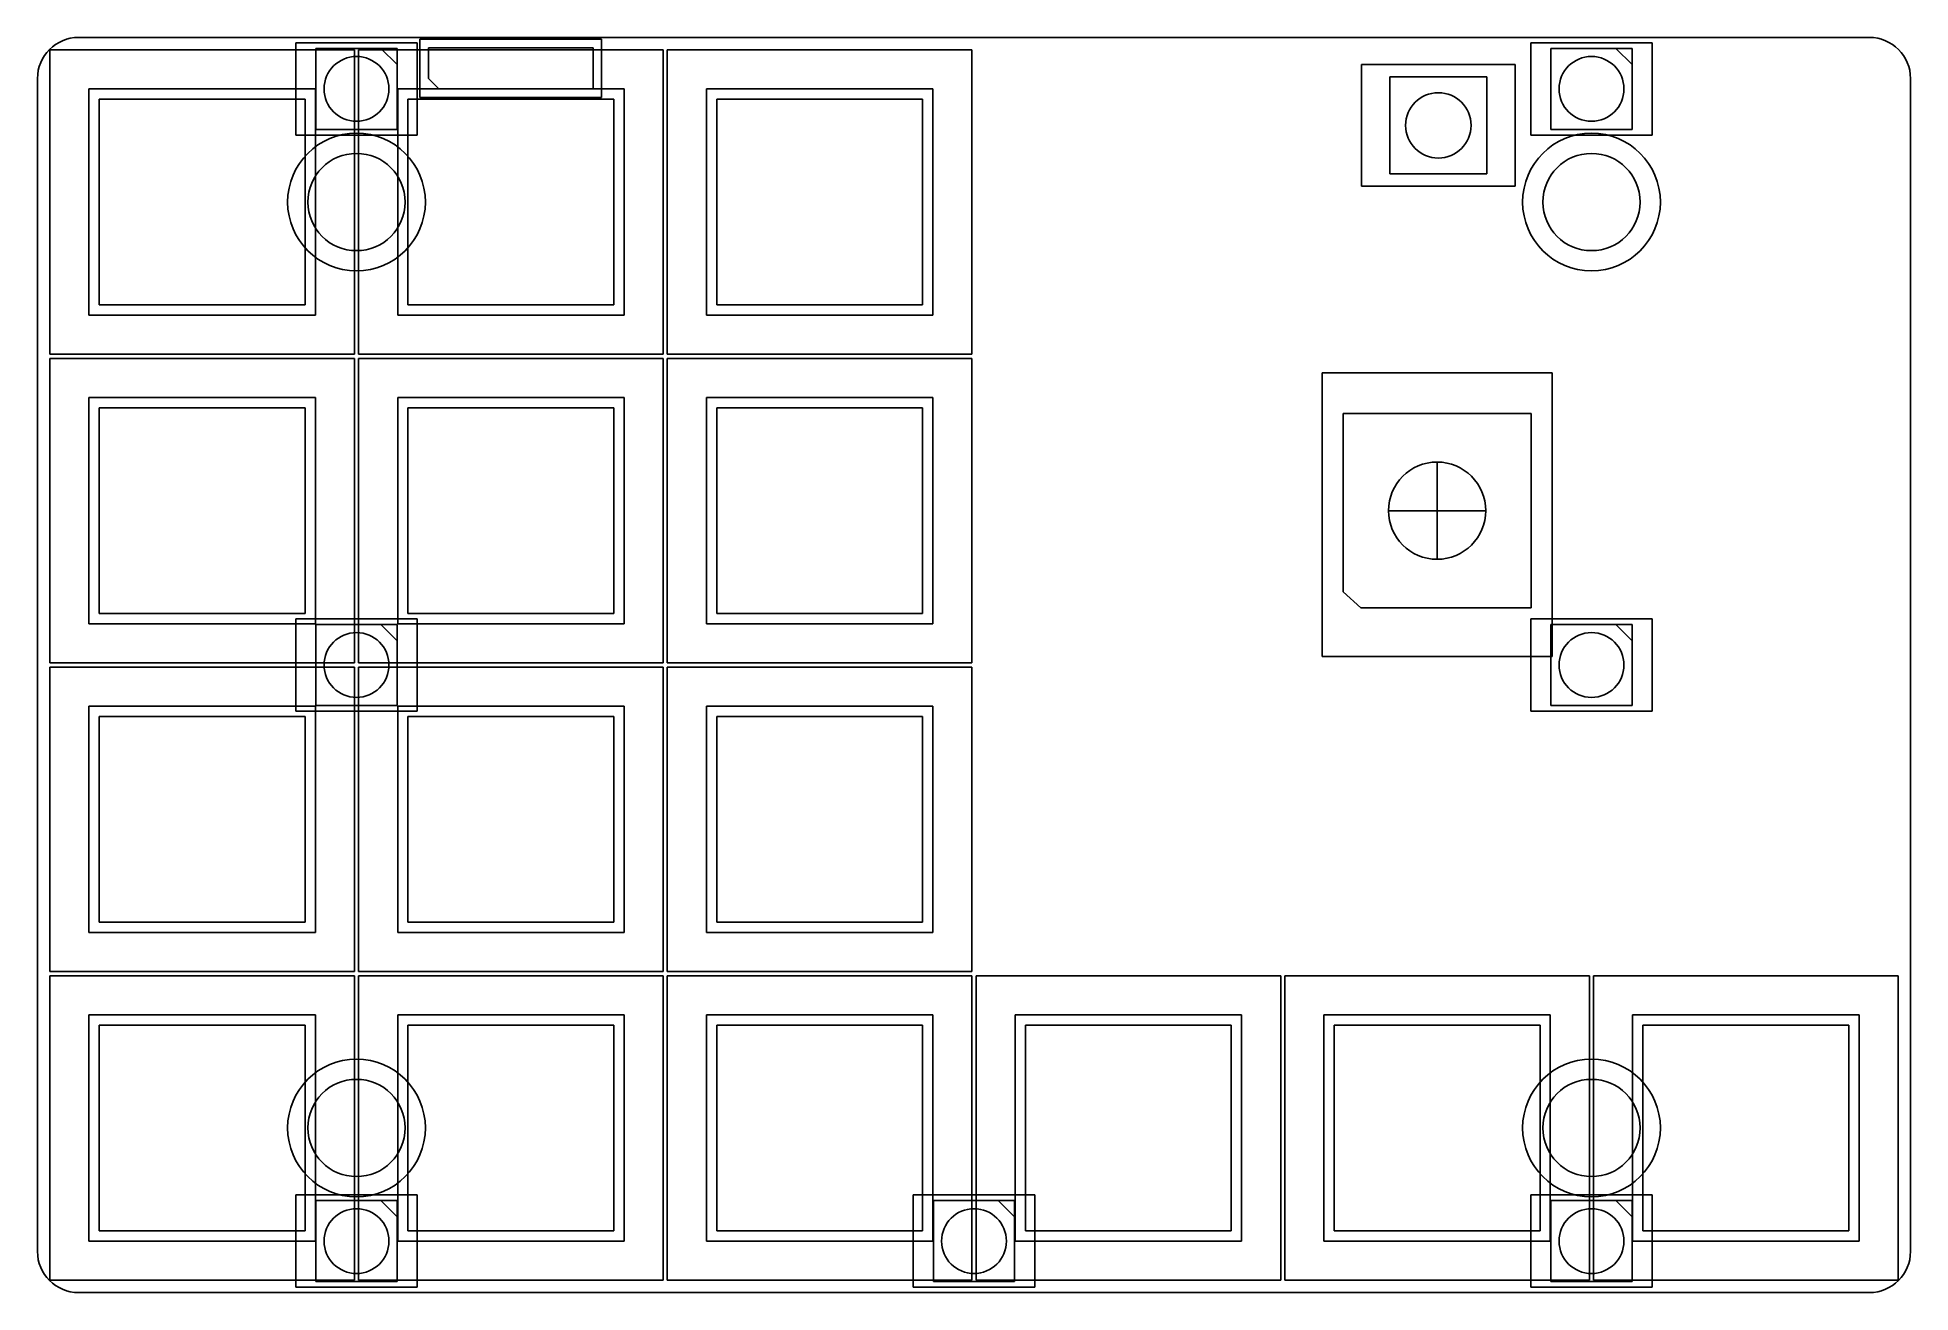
# Model space of a CAD drawing. Header units: metres. Extents: x 44 to 159, y -140 to -63.
import ezdxf

# ---------------------------------------------------------------- set-up
doc = ezdxf.new("R2010")
doc.units = ezdxf.units.M

msp = doc.modelspace()

# ---------------------------------------------------------------- linework, layer by layer
for p, q in [((44.577, -63.627), (63.373, -63.627)), ((44.577, -82.423), (44.577, -63.627)), ((63.373, -63.627), (63.373, -82.423)), ((63.627, -63.627), (82.423, -63.627)), ((63.627, -82.423), (63.627, -63.627)), ((82.423, -63.627), (82.423, -82.423)), ((82.677, -82.423), (82.677, -63.627)), ((82.677, -63.627), (101.473, -63.627)), ((101.473, -63.627), (101.473, -82.423)), ((63.373, -82.423), (44.577, -82.423)), ((44.577, -82.677), (63.373, -82.677)), ((44.577, -101.473), (44.577, -82.677)), ((63.373, -82.677), (63.373, -101.473)), ((82.423, -82.423), (63.627, -82.423)), ((63.627, -82.677), (82.423, -82.677)), ((63.627, -101.473), (63.627, -82.677)), ((82.423, -82.677), (82.423, -101.473)), ((101.473, -82.423), (82.677, -82.423)), ((82.677, -82.677), (101.473, -82.677)), ((82.677, -101.473), (82.677, -82.677)), ((101.473, -82.677), (101.473, -101.473)), ((63.373, -101.473), (44.577, -101.473)), ((82.423, -101.473), (63.627, -101.473)), ((101.473, -101.473), (82.677, -101.473)), ((44.577, -101.727), (63.373, -101.727)), ((44.577, -120.523), (44.577, -101.727)), ((63.373, -101.727), (63.373, -120.523)), ((63.627, -101.727), (82.423, -101.727)), ((63.627, -120.523), (63.627, -101.727)), ((82.423, -101.727), (82.423, -120.523)), ((82.677, -101.727), (101.473, -101.727)), ((82.677, -120.523), (82.677, -101.727)), ((101.473, -101.727), (101.473, -120.523)), ((63.373, -120.523), (44.577, -120.523)), ((44.577, -120.777), (63.373, -120.777)), ((44.577, -139.573), (44.577, -120.777)), ((63.373, -120.777), (63.373, -139.573)), ((82.423, -120.523), (63.627, -120.523)), ((63.627, -120.777), (82.423, -120.777)), ((63.627, -139.573), (63.627, -120.777)), ((82.423, -120.777), (82.423, -139.573)), ((101.473, -120.523), (82.677, -120.523)), ((82.677, -120.777), (101.473, -120.777)), ((82.677, -139.573), (82.677, -120.777)), ((101.473, -120.777), (101.473, -139.573)), ((101.727, -120.777), (120.523, -120.777)), ((101.727, -139.573), (101.727, -120.777)), ((120.523, -120.777), (120.523, -139.573)), ((120.777, -120.777), (139.573, -120.777)), ((120.777, -139.573), (120.777, -120.777)), ((139.573, -120.777), (139.573, -139.573)), ((139.827, -120.777), (158.623, -120.777)), ((139.827, -139.573), (139.827, -120.777)), ((158.623, -120.777), (158.623, -139.573)), ((63.373, -139.573), (44.577, -139.573)), ((82.423, -139.573), (63.627, -139.573)), ((101.473, -139.573), (82.677, -139.573)), ((120.523, -139.573), (101.727, -139.573)), ((139.573, -139.573), (120.777, -139.573)), ((158.623, -139.573), (139.827, -139.573))]:
    msp.add_line(p, q)
at = {"layer": 'BCrtYd', "color": 8}
for p, q in [((59.75, -63.19), (67.25, -63.19)), ((59.75, -68.89), (59.75, -63.19)), ((67.25, -63.19), (67.25, -68.89)), ((135.95, -63.19), (143.45, -63.19)), ((135.95, -68.89), (135.95, -63.19)), ((143.45, -63.19), (143.45, -68.89)), ((67.25, -68.89), (59.75, -68.89)), ((143.45, -68.89), (135.95, -68.89)), ((59.75, -98.75), (67.25, -98.75)), ((59.75, -104.45), (59.75, -98.75)), ((67.25, -98.75), (67.25, -104.45)), ((135.95, -98.75), (143.45, -98.75)), ((135.95, -104.45), (135.95, -98.75)), ((143.45, -98.75), (143.45, -104.45)), ((67.25, -104.45), (59.75, -104.45)), ((143.45, -104.45), (135.95, -104.45)), ((59.75, -134.31), (67.25, -134.31)), ((59.75, -140.01), (59.75, -134.31)), ((67.25, -134.31), (67.25, -140.01)), ((97.85, -134.31), (105.35, -134.31)), ((97.85, -140.01), (97.85, -134.31)), ((105.35, -134.31), (105.35, -140.01)), ((135.95, -134.31), (143.45, -134.31)), ((135.95, -140.01), (135.95, -134.31)), ((143.45, -134.31), (143.45, -140.01)), ((67.25, -140.01), (59.75, -140.01)), ((105.35, -140.01), (97.85, -140.01)), ((143.45, -140.01), (135.95, -140.01))]:
    msp.add_line(p, q, dxfattribs=at)
at = {"layer": 'BFab', "color": 6}
for p, q in [((61, -68.54), (61, -63.54)), ((61, -63.54), (66, -63.54)), ((66, -64.54), (65, -63.54)), ((66, -63.54), (66, -68.54)), ((137.2, -68.54), (137.2, -63.54)), ((137.2, -63.54), (142.2, -63.54)), ((142.2, -64.54), (141.2, -63.54)), ((142.2, -63.54), (142.2, -68.54)), ((66, -68.54), (61, -68.54)), ((142.2, -68.54), (137.2, -68.54)), ((61, -104.1), (61, -99.1)), ((61, -99.1), (66, -99.1)), ((66, -100.1), (65, -99.1)), ((66, -99.1), (66, -104.1)), ((137.2, -104.1), (137.2, -99.1)), ((137.2, -99.1), (142.2, -99.1)), ((142.2, -100.1), (141.2, -99.1)), ((142.2, -99.1), (142.2, -104.1)), ((66, -104.1), (61, -104.1)), ((142.2, -104.1), (137.2, -104.1)), ((61, -139.66), (61, -134.66)), ((61, -134.66), (66, -134.66)), ((66, -135.66), (65, -134.66)), ((66, -134.66), (66, -139.66)), ((99.1, -139.66), (99.1, -134.66)), ((99.1, -134.66), (104.1, -134.66)), ((104.1, -135.66), (103.1, -134.66)), ((104.1, -134.66), (104.1, -139.66)), ((137.2, -139.66), (137.2, -134.66)), ((137.2, -134.66), (142.2, -134.66)), ((142.2, -135.66), (141.2, -134.66)), ((142.2, -134.66), (142.2, -139.66)), ((66, -139.66), (61, -139.66)), ((104.1, -139.66), (99.1, -139.66)), ((142.2, -139.66), (137.2, -139.66))]:
    msp.add_line(p, q, dxfattribs=at)
for centre in [(63.5, -66.04), (139.7, -66.04), (63.5, -101.6), (139.7, -101.6), (63.5, -137.16), (101.6, -137.16), (139.7, -137.16)]:
    msp.add_circle(centre, 2, dxfattribs=at)
at = {"layer": 'Cmts', "color": 1}
for p, q in [((47.625, -66.675), (60.325, -66.675)), ((47.625, -79.375), (47.625, -66.675)), ((60.325, -66.675), (60.325, -79.375)), ((66.675, -66.675), (79.375, -66.675)), ((66.675, -79.375), (66.675, -66.675)), ((79.375, -66.675), (79.375, -79.375)), ((85.725, -79.375), (85.725, -66.675)), ((85.725, -66.675), (98.425, -66.675)), ((98.425, -66.675), (98.425, -79.375)), ((60.325, -79.375), (47.625, -79.375)), ((79.375, -79.375), (66.675, -79.375)), ((98.425, -79.375), (85.725, -79.375)), ((47.625, -85.725), (60.325, -85.725)), ((47.625, -98.425), (47.625, -85.725)), ((60.325, -85.725), (60.325, -98.425)), ((66.675, -85.725), (79.375, -85.725)), ((66.675, -98.425), (66.675, -85.725)), ((79.375, -85.725), (79.375, -98.425)), ((85.725, -85.725), (98.425, -85.725)), ((85.725, -98.425), (85.725, -85.725)), ((98.425, -85.725), (98.425, -98.425)), ((60.325, -98.425), (47.625, -98.425)), ((79.375, -98.425), (66.675, -98.425)), ((98.425, -98.425), (85.725, -98.425)), ((47.625, -104.775), (60.325, -104.775)), ((47.625, -117.475), (47.625, -104.775)), ((60.325, -104.775), (60.325, -117.475)), ((66.675, -104.775), (79.375, -104.775)), ((66.675, -117.475), (66.675, -104.775)), ((79.375, -104.775), (79.375, -117.475)), ((85.725, -104.775), (98.425, -104.775)), ((85.725, -117.475), (85.725, -104.775)), ((98.425, -104.775), (98.425, -117.475)), ((60.325, -117.475), (47.625, -117.475)), ((79.375, -117.475), (66.675, -117.475)), ((98.425, -117.475), (85.725, -117.475)), ((47.625, -123.825), (60.325, -123.825)), ((47.625, -136.525), (47.625, -123.825)), ((60.325, -123.825), (60.325, -136.525)), ((66.675, -123.825), (79.375, -123.825)), ((66.675, -136.525), (66.675, -123.825)), ((79.375, -123.825), (79.375, -136.525)), ((85.725, -123.825), (98.425, -123.825)), ((85.725, -136.525), (85.725, -123.825)), ((98.425, -123.825), (98.425, -136.525)), ((104.775, -123.825), (117.475, -123.825)), ((104.775, -136.525), (104.775, -123.825)), ((117.475, -123.825), (117.475, -136.525)), ((123.825, -123.825), (136.525, -123.825)), ((123.825, -136.525), (123.825, -123.825)), ((136.525, -123.825), (136.525, -136.525)), ((142.875, -123.825), (155.575, -123.825)), ((142.875, -136.525), (142.875, -123.825)), ((155.575, -123.825), (155.575, -136.525)), ((60.325, -136.525), (47.625, -136.525)), ((79.375, -136.525), (66.675, -136.525)), ((98.425, -136.525), (85.725, -136.525)), ((117.475, -136.525), (104.775, -136.525)), ((136.525, -136.525), (123.825, -136.525)), ((155.575, -136.525), (142.875, -136.525))]:
    msp.add_line(p, q, dxfattribs=at)
for centre in [(63.5, -73.025), (139.7, -73.025), (63.5, -130.175), (139.7, -130.175)]:
    msp.add_circle(centre, 3, dxfattribs=at)
at = {"layer": 'Eco2', "color": 4}
for p, q in [((46.99, -66.04), (60.96, -66.04)), ((46.99, -80.01), (46.99, -66.04)), ((60.96, -66.04), (60.96, -80.01)), ((66.04, -66.04), (80.01, -66.04)), ((66.04, -80.01), (66.04, -66.04)), ((80.01, -66.04), (80.01, -80.01)), ((85.09, -80.01), (85.09, -66.04)), ((85.09, -66.04), (99.06, -66.04)), ((99.06, -66.04), (99.06, -80.01)), ((60.96, -80.01), (46.99, -80.01)), ((80.01, -80.01), (66.04, -80.01)), ((99.06, -80.01), (85.09, -80.01)), ((46.99, -85.09), (60.96, -85.09)), ((46.99, -99.06), (46.99, -85.09)), ((60.96, -85.09), (60.96, -99.06)), ((66.04, -85.09), (80.01, -85.09)), ((66.04, -99.06), (66.04, -85.09)), ((80.01, -85.09), (80.01, -99.06)), ((85.09, -85.09), (99.06, -85.09)), ((85.09, -99.06), (85.09, -85.09)), ((99.06, -85.09), (99.06, -99.06)), ((60.96, -99.06), (46.99, -99.06)), ((80.01, -99.06), (66.04, -99.06)), ((99.06, -99.06), (85.09, -99.06)), ((46.99, -104.14), (60.96, -104.14)), ((46.99, -118.11), (46.99, -104.14)), ((60.96, -104.14), (60.96, -118.11)), ((66.04, -104.14), (80.01, -104.14)), ((66.04, -118.11), (66.04, -104.14)), ((80.01, -104.14), (80.01, -118.11)), ((85.09, -104.14), (99.06, -104.14)), ((85.09, -118.11), (85.09, -104.14)), ((99.06, -104.14), (99.06, -118.11)), ((60.96, -118.11), (46.99, -118.11)), ((80.01, -118.11), (66.04, -118.11)), ((99.06, -118.11), (85.09, -118.11)), ((46.99, -123.19), (60.96, -123.19)), ((46.99, -137.16), (46.99, -123.19)), ((60.96, -123.19), (60.96, -137.16)), ((66.04, -123.19), (80.01, -123.19)), ((66.04, -137.16), (66.04, -123.19)), ((80.01, -123.19), (80.01, -137.16)), ((85.09, -123.19), (99.06, -123.19)), ((85.09, -137.16), (85.09, -123.19)), ((99.06, -123.19), (99.06, -137.16)), ((104.14, -123.19), (118.11, -123.19)), ((104.14, -137.16), (104.14, -123.19)), ((118.11, -123.19), (118.11, -137.16)), ((123.19, -123.19), (137.16, -123.19)), ((123.19, -137.16), (123.19, -123.19)), ((137.16, -123.19), (137.16, -137.16)), ((142.24, -123.19), (156.21, -123.19)), ((142.24, -137.16), (142.24, -123.19)), ((156.21, -123.19), (156.21, -137.16)), ((60.96, -137.16), (46.99, -137.16)), ((80.01, -137.16), (66.04, -137.16)), ((99.06, -137.16), (85.09, -137.16)), ((118.11, -137.16), (104.14, -137.16)), ((137.16, -137.16), (123.19, -137.16)), ((156.21, -137.16), (142.24, -137.16))]:
    msp.add_line(p, q, dxfattribs=at)
at = {"layer": 'Edge', "color": 2}
for p, q in [((156.845, -62.865), (46.355, -62.865)), ((43.815, -65.405), (43.815, -137.795)), ((159.385, -137.795), (159.385, -65.405)), ((46.355, -140.335), (156.845, -140.335))]:
    msp.add_line(p, q, dxfattribs=at)
for centre, start, end in [((46.355, -65.405), 90, 180), ((156.845, -65.405), 0, 90), ((46.355, -137.795), 180, 270), ((156.845, -137.795), -90, 0)]:
    msp.add_arc(centre, 2.54, start, end, dxfattribs=at)
at = {"layer": 'FCrtYd', "color": 7}
for p, q in [((78.615, -62.97), (67.415, -62.97)), ((67.415, -62.97), (67.415, -66.57)), ((78.615, -66.57), (78.615, -62.97)), ((125.5, -64.79), (125.5, -64.54)), ((125.5, -64.54), (125.75, -64.54)), ((125.75, -64.54), (134.75, -64.54)), ((134.75, -64.54), (135, -64.54)), ((135, -64.54), (135, -64.79)), ((125.5, -71.79), (125.5, -64.79)), ((135, -64.79), (135, -71.79)), ((67.415, -66.57), (78.615, -66.57)), ((125.5, -71.79), (125.5, -72.04)), ((125.5, -72.04), (125.75, -72.04)), ((134.75, -72.04), (125.75, -72.04)), ((134.75, -72.04), (135, -72.04)), ((135, -72.04), (135, -71.79)), ((137.275, -83.575), (123.075, -83.575)), ((123.075, -101.075), (123.075, -83.575)), ((137.275, -83.575), (137.275, -101.075)), ((123.075, -101.075), (137.275, -101.075))]:
    msp.add_line(p, q, dxfattribs=at)
for centre in [(63.5, -73.025), (139.7, -73.025), (63.5, -130.175), (139.7, -130.175)]:
    msp.add_circle(centre, 4.25, dxfattribs=at)
at = {"layer": 'FFab', "color": 5}
for p, q in [((67.945, -65.405), (67.945, -63.5)), ((67.945, -63.5), (78.105, -63.5)), ((78.105, -63.5), (78.105, -66.04)), ((68.58, -66.04), (67.945, -65.405)), ((127.25, -71.29), (127.25, -65.29)), ((127.25, -65.29), (130.25, -65.29)), ((130.25, -65.29), (133.25, -65.29)), ((133.25, -65.29), (133.25, -71.29)), ((78.105, -66.04), (68.58, -66.04)), ((133.25, -71.29), (127.25, -71.29)), ((124.375, -97.075), (124.375, -86.075)), ((124.375, -86.075), (135.975, -86.075)), ((135.975, -86.075), (135.975, -98.075)), ((130.175, -95.075), (130.175, -89.075)), ((127.175, -92.075), (133.175, -92.075)), ((125.475, -98.075), (124.375, -97.075)), ((135.975, -98.075), (125.475, -98.075))]:
    msp.add_line(p, q, dxfattribs=at)
for centre, radius in [((130.25, -68.29), 2.016), ((130.175, -92.075), 3)]:
    msp.add_circle(centre, radius, dxfattribs=at)

doc.saveas('drawing.dxf')
